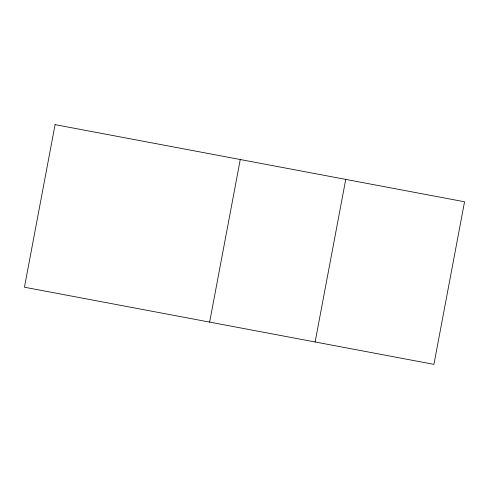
<?xml version="1.0" encoding="UTF-8"?>
<svg xmlns="http://www.w3.org/2000/svg" width="489" height="489" viewBox="0 0 489 489"><rect width="100%" height="100%" fill="white"/><g stroke="black" fill="none" stroke-linecap="round" stroke-linejoin="round"><path stroke-width="0.73" d="M209.64 322.11L240.27 159.53M315.118 341.982L345.747 179.396M55.08 124.64L24.45 287.22L433.92 364.36L464.55 201.78L55.08 124.64"/></g></svg>
